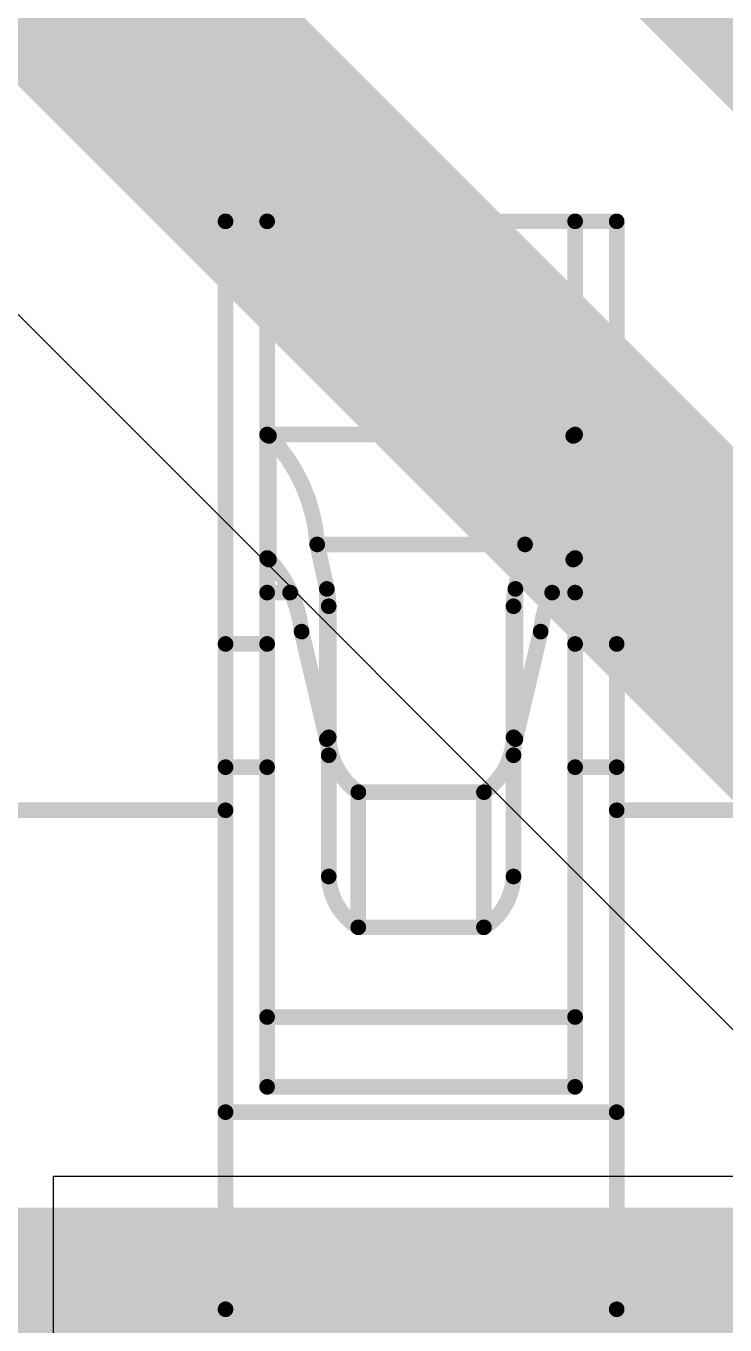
# Model space of a CAD drawing. Header units: inches. Extents: x -6 to 5433, y -4 to 5447.
# Drawn here: x 8.259 to 8.827, y 26.502 to 27.557 of the extents above; entities that cross this region are included whole.
import ezdxf

# ---------------------------------------------------------------- set-up
doc = ezdxf.new("R2010")
doc.units = ezdxf.units.IN
for name, color, linetype in [('Ground', 16, 'Continuous'), ('Mechanical 4', 56, 'Continuous'), ('Top Layer', 1, 'Continuous'), ('Top Solder', 216, 'Continuous')]:
    doc.layers.add(name, color=color, linetype=linetype)

# ---------------------------------------------------------------- blocks, each defined once
blk = doc.blocks.new('QTH_030_01_L_D_A_K_TR_154')
at = {"layer": 'Top Solder'}
for points in [[(5.99589987, 3.91260076), (6.50410053, 3.91260076), (6.50410053, 2.25940112), (5.99589987, 2.25940112)], [(6.49589887, 3.91260076), (7.00409953, 3.91260076), (7.00409953, 2.25940112), (6.49589887, 2.25940112)], [(6.99590041, 3.91260076), (7.504101069999999, 3.91260076), (7.504101069999999, 2.25940112), (6.99590041, 2.25940112)]]:
    blk.add_hatch(color=216, dxfattribs=at).paths.add_polyline_path(points)

msp = doc.modelspace()

# ---------------------------------------------------------------- linework, layer by layer
at = {"layer": 'Ground'}
msp.add_line((4.635789559999999, 30.9391304), (14.45547782, 21.11944214), dxfattribs=at)
for points in [[(4.8006, 31.10394084, 0.2032, 0.2032, 0), (15.09579404, 20.8087468, 0.2032, 0.2032, 0)], [(7.146096959999999, 29.317696, 0.2032, 0.2032, 0), (15.10239296, 21.3614, 0.2032, 0.2032, 0)]]:
    msp.add_lwpolyline(points, format="xyseb", dxfattribs=at)
at = {"layer": 'Mechanical 4'}
for points in [[(8.421154099999999, 27.39794622, 0.0127, 0.0127, 0), (8.7386541, 27.39794622, 0.0127, 0.0127, 0)], [(8.421154099999999, 26.5149457, 0.0127, 0.0127, 0), (8.421154099999999, 27.39794622, 0.0127, 0.0127, 0)], [(8.45490562, 26.69548128, 0.0127, 0.0127, 0), (8.45490562, 27.39794622, 0.0127, 0.0127, 0)], [(8.70490512, 26.69548128, 0.0127, 0.0127, 0), (8.70490512, 27.39794622, 0.0127, 0.0127, 0)], [(8.7386541, 26.5149457, 0.0127, 0.0127, 0), (8.7386541, 27.39794622, 0.0127, 0.0127, 0)], [(8.454999599999999, 27.224609, 0.0127, 0.0127, -0.03260548553867355), (8.45490308, 27.22474616, 0.0127, 0.0127, 0)], [(8.45490562, 27.22494682, 0.0127, 0.0127, 0), (8.70490512, 27.22494682, 0.0127, 0.0127, 0)], [(8.455070719999998, 27.22453788, 0.0127, 0.0127, -0.02828759421407643), (8.45500214, 27.224609, 0.0127, 0.0127, 0)], [(8.455164700000001, 27.22445914, 0.0127, 0.0127, -0.02675080193123114), (8.455070719999998, 27.22453788, 0.0127, 0.0127, 0)], [(8.45528916, 27.22437278, 0.0127, 0.0127, -0.02199381117809975), (8.455164700000001, 27.22445914, 0.0127, 0.0127, 0)], [(8.4554568, 27.22427626, 0.0127, 0.0127, -0.01668692763431161), (8.45528916, 27.22437278, 0.0127, 0.0127, 0)], [(8.455659999999998, 27.22416958, 0.0127, 0.0127, -0.009375562077408115), (8.45545426, 27.22427626, 0.0127, 0.0127, 0)], [(8.45589876, 27.22405528, 0.0127, 0.0127, -0.005205298943806766), (8.455659999999998, 27.22416704, 0.0127, 0.0127, 0)], [(8.45589876, 27.22405528, 0.0127, 0.0127, 0), (8.456155299999999, 27.2239359, 0.0127, 0.0127, 0)], [(8.456155299999999, 27.2239359, 0.0127, 0.0127, 0), (8.45642454, 27.22381652, 0.0127, 0.0127, 0)], [(8.45642454, 27.12343572, 0.0127, 0.0127, 0), (8.45642454, 27.22381652, 0.0127, 0.0127, 0)], [(8.45642454, 27.22381652, 0.0127, 0.0127, -0.1798941776662689), (8.495532919999999, 27.13571154, 0.0127, 0.0127, 0)], [(8.66427782, 27.13571154, 0.0127, 0.0127, -0.1798941776662689), (8.703386199999999, 27.22381652, 0.0127, 0.0127, 0)], [(8.703386199999999, 27.22381652, 0.0127, 0.0127, 0), (8.70389674, 27.22405274, 0.0127, 0.0127, 0)], [(8.703386199999999, 27.12343572, 0.0127, 0.0127, 0), (8.703386199999999, 27.22381652, 0.0127, 0.0127, 0)], [(8.70389674, 27.22405274, 0.0127, 0.0127, 0), (8.704132959999999, 27.2241645, 0.0127, 0.0127, 0)], [(8.70434378, 27.22427118, 0.0127, 0.0127, -0.00707025950497261), (8.704132959999999, 27.2241645, 0.0127, 0.0127, 0)], [(8.70451904, 27.22437024, 0.0127, 0.0127, -0.01220881840359897), (8.70434124, 27.22427118, 0.0127, 0.0127, 0)], [(8.70466128, 27.22446168, 0.0127, 0.0127, -0.02261982994108551), (8.70452158, 27.22437024, 0.0127, 0.0127, 0)], [(8.7047578, 27.22454042, 0.0127, 0.0127, -0.0318810896032167), (8.70465874, 27.22446168, 0.0127, 0.0127, 0)], [(8.70482384, 27.22461408, 0.0127, 0.0127, -0.03744577966719889), (8.7047578, 27.22454042, 0.0127, 0.0127, 0)], [(8.704869559999999, 27.22468012, 0.0127, 0.0127, -0.03268866416178222), (8.70482384, 27.22461154, 0.0127, 0.0127, 0)], [(8.704902579999999, 27.22474616, 0.0127, 0.0127, -0.0132343450461696), (8.70486702, 27.22468012, 0.0127, 0.0127, 0)], [(8.495532919999999, 27.13571154, 0.0127, 0.0127, 0), (8.66427782, 27.13571154, 0.0127, 0.0127, 0)], [(8.495532919999999, 27.13571154, 0.0127, 0.0127, 0), (8.503386599999999, 27.0996156, 0.0127, 0.0127, 0)], [(8.656424139999999, 27.0996156, 0.0127, 0.0127, 0), (8.66427782, 27.13571154, 0.0127, 0.0127, 0)], [(8.45500214, 27.1244949, 0.0127, 0.0127, -0.02859692935120372), (8.45490308, 27.12467778, 0.0127, 0.0127, 0)], [(8.455164700000001, 27.12429678, 0.0127, 0.0127, -0.05432141875140421), (8.45500468, 27.12449744, 0.0127, 0.0127, 0)], [(8.45528916, 27.1241774, 0.0127, 0.0127, -0.0233861513460931), (8.455164700000001, 27.12429424, 0.0127, 0.0127, 0)], [(8.45545426, 27.12405294, 0.0127, 0.0127, -0.01856230604152518), (8.45528916, 27.12417994, 0.0127, 0.0127, 0)], [(8.455659999999998, 27.12390816, 0.0127, 0.0127, -0.01073692510707808), (8.45545426, 27.1240504, 0.0127, 0.0127, 0)], [(8.45589876, 27.12375576, 0.0127, 0.0127, -0.006054831002985878), (8.455662539999999, 27.12390816, 0.0127, 0.0127, 0)], [(8.45589876, 27.1237583, 0.0127, 0.0127, 0), (8.456155299999999, 27.12359828, 0.0127, 0.0127, 0)], [(8.456155299999999, 27.12359828, 0.0127, 0.0127, 0), (8.45642454, 27.12343572, 0.0127, 0.0127, 0)], [(8.45642454, 27.12343826, 0.0127, 0.0127, -0.1625908253546253), (8.48286594, 27.0649446, 0.0127, 0.0127, 0)], [(8.6769448, 27.0649446, 0.0127, 0.0127, -0.1625908253546254), (8.703386199999999, 27.12343826, 0.0127, 0.0127, 0)], [(8.703386199999999, 27.12343572, 0.0127, 0.0127, 0), (8.70389674, 27.12375322, 0.0127, 0.0127, 0)], [(8.704132959999999, 27.12390308, 0.0127, 0.0127, -0.004820614400065776), (8.70389674, 27.12375322, 0.0127, 0.0127, 0)], [(8.70434124, 27.12404532, 0.0127, 0.0127, -0.008119958950931903), (8.70413042, 27.12390308, 0.0127, 0.0127, 0)], [(8.70451904, 27.12418248, 0.0127, 0.0127, -0.01372913841820226), (8.70434124, 27.12404786, 0.0127, 0.0127, 0)], [(8.70465874, 27.12429932, 0.0127, 0.0127, -0.02446216596376067), (8.70452158, 27.12417994, 0.0127, 0.0127, 0)], [(8.7047578, 27.124406, 0.0127, 0.0127, -0.03231853515275337), (8.70465874, 27.12429932, 0.0127, 0.0127, 0)], [(8.70482384, 27.12450252, 0.0127, 0.0127, -0.03504147992007009), (8.7047578, 27.124406, 0.0127, 0.0127, 0)], [(8.704869559999999, 27.12459142, 0.0127, 0.0127, -0.0284044613098877), (8.70482384, 27.12450252, 0.0127, 0.0127, 0)], [(8.70490512, 27.12467524, 0.0127, 0.0127, -0.01102179309812706), (8.704869559999999, 27.12458888, 0.0127, 0.0127, 0)], [(8.45490562, 27.09661078, 0.0127, 0.0127, 0), (8.473567, 27.09661078, 0.0127, 0.0127, 0)], [(8.503386599999999, 26.9776575, 0.0127, 0.0127, 0), (8.503386599999999, 27.0996156, 0.0127, 0.0127, 0)], [(8.503386599999999, 27.0996156, 0.0127, 0.0127, -0.05365795323389039), (8.50490552, 27.085544, 0.0127, 0.0127, 0)], [(8.65490522, 27.085544, 0.0127, 0.0127, -0.05365795323389057), (8.656424139999999, 27.0996156, 0.0127, 0.0127, 0)], [(8.656424139999999, 26.9776575, 0.0127, 0.0127, 0), (8.656424139999999, 27.0996156, 0.0127, 0.0127, 0)], [(8.68624374, 27.09661078, 0.0127, 0.0127, 0), (8.70490512, 27.09661078, 0.0127, 0.0127, 0)], [(8.50490552, 26.86619468, 0.0127, 0.0127, 0), (8.50490552, 27.085544, 0.0127, 0.0127, 0)], [(8.65490522, 26.86619468, 0.0127, 0.0127, 0), (8.65490522, 27.085544, 0.0127, 0.0127, 0)], [(8.4828634, 27.06494714, 0.0127, 0.0127, 0), (8.503386599999999, 26.9776575, 0.0127, 0.0127, 0)], [(8.656424139999999, 26.9776575, 0.0127, 0.0127, 0), (8.6769448, 27.06494714, 0.0127, 0.0127, 0)], [(8.421154099999999, 27.05494462, 0.0127, 0.0127, 0), (8.45490562, 27.05494462, 0.0127, 0.0127, 0)], [(8.70490512, 27.05494462, 0.0127, 0.0127, 0), (8.7386541, 27.05494462, 0.0127, 0.0127, 0)], [(8.503386599999999, 26.9776575, 0.0127, 0.0127, -0.05786387190107989), (8.50490552, 26.96463492, 0.0127, 0.0127, 0)], [(8.528913600000001, 26.93460704, 0.0127, 0.0127, -0.2374801051860469), (8.50490552, 26.97917896, 0.0127, 0.0127, 0)], [(8.65490522, 26.97917896, 0.0127, 0.0127, -0.2374801051860468), (8.63089714, 26.93460704, 0.0127, 0.0127, 0)], [(8.65490522, 26.96463492, 0.0127, 0.0127, -0.05786387190108001), (8.656424139999999, 26.9776575, 0.0127, 0.0127, 0)], [(8.421154099999999, 26.95494482, 0.0127, 0.0127, 0), (8.45490562, 26.95494482, 0.0127, 0.0127, 0)], [(8.70490512, 26.95494482, 0.0127, 0.0127, 0), (8.7386541, 26.95494482, 0.0127, 0.0127, 0)], [(8.52891614, 26.93460704, 0.0127, 0.0127, 0), (8.6308946, 26.93460704, 0.0127, 0.0127, 0)], [(8.52891614, 26.82494508, 0.0127, 0.0127, 0), (8.52891614, 26.93460704, 0.0127, 0.0127, 0)], [(8.6308946, 26.82494508, 0.0127, 0.0127, 0), (8.6308946, 26.93460704, 0.0127, 0.0127, 0)], [(8.103654099999998, 26.91994615999999, 0.0127, 0.0127, 0), (8.421154099999999, 26.91994615999999, 0.0127, 0.0127, 0)], [(8.7386541, 26.91994615999999, 0.0127, 0.0127, 0), (9.0561541, 26.91994615999999, 0.0127, 0.0127, 0)], [(8.528913600000001, 26.82494762, 0.0127, 0.0127, -0.2473774779353231), (8.50490552, 26.86619722, 0.0127, 0.0127, 0)], [(8.65490522, 26.86619722, 0.0127, 0.0127, -0.2473774779353234), (8.63089714, 26.82494762, 0.0127, 0.0127, 0)], [(8.52891614, 26.82494508, 0.0127, 0.0127, 0), (8.6308946, 26.82494508, 0.0127, 0.0127, 0)], [(8.45490562, 26.75215376, 0.0127, 0.0127, 0), (8.70490512, 26.75215376, 0.0127, 0.0127, 0)], [(8.45490562, 26.69548128, 0.0127, 0.0127, 0), (8.70490512, 26.69548128, 0.0127, 0.0127, 0)], [(8.421154099999999, 26.67494538, 0.0127, 0.0127, 0), (8.7386541, 26.67494538, 0.0127, 0.0127, 0)], [(8.421154099999999, 26.5149457, 0.0127, 0.0127, 0), (8.7386541, 26.5149457, 0.0127, 0.0127, 0)]]:
    msp.add_lwpolyline(points, format="xyseb", dxfattribs=at)
for points in [[(8.4179791, 27.39794622, 0.00635, 0.00635, 1), (8.4243291, 27.39794622, 0.00635, 0.00635, 1)], [(8.4179791, 27.39794622, 0.00635, 0.00635, 1), (8.4243291, 27.39794622, 0.00635, 0.00635, 1)], [(8.45173062, 27.39794622, 0.00635, 0.00635, 1), (8.458080619999999, 27.39794622, 0.00635, 0.00635, 1)], [(8.701730119999999, 27.39794622, 0.00635, 0.00635, 1), (8.70808012, 27.39794622, 0.00635, 0.00635, 1)], [(8.7354791, 27.39794622, 0.00635, 0.00635, 1), (8.741829099999999, 27.39794622, 0.00635, 0.00635, 1)], [(8.7354791, 27.39794622, 0.00635, 0.00635, 1), (8.741829099999999, 27.39794622, 0.00635, 0.00635, 1)], [(8.45172808, 27.22474616, 0.00635, 0.00635, 1), (8.45807808, 27.22474616, 0.00635, 0.00635, 1)], [(8.45173062, 27.22494682, 0.00635, 0.00635, 1), (8.458080619999999, 27.22494682, 0.00635, 0.00635, 1)], [(8.4518246, 27.224609, 0.00635, 0.00635, 1), (8.4581746, 27.224609, 0.00635, 0.00635, 1)], [(8.45182714, 27.224609, 0.00635, 0.00635, 1), (8.45817714, 27.224609, 0.00635, 0.00635, 1)], [(8.45189572, 27.22453788, 0.00635, 0.00635, 1), (8.45824572, 27.22453788, 0.00635, 0.00635, 1)], [(8.45189572, 27.22453788, 0.00635, 0.00635, 1), (8.45824572, 27.22453788, 0.00635, 0.00635, 1)], [(8.451989699999999, 27.22445914, 0.00635, 0.00635, 1), (8.4583397, 27.22445914, 0.00635, 0.00635, 1)], [(8.451989699999999, 27.22445914, 0.00635, 0.00635, 1), (8.4583397, 27.22445914, 0.00635, 0.00635, 1)], [(8.45211416, 27.22437278, 0.00635, 0.00635, 1), (8.458464159999998, 27.22437278, 0.00635, 0.00635, 1)], [(8.45211416, 27.22437278, 0.00635, 0.00635, 1), (8.458464159999998, 27.22437278, 0.00635, 0.00635, 1)], [(8.45227926, 27.22427626, 0.00635, 0.00635, 1), (8.45862926, 27.22427626, 0.00635, 0.00635, 1)], [(8.4522818, 27.22427626, 0.00635, 0.00635, 1), (8.4586318, 27.22427626, 0.00635, 0.00635, 1)], [(8.452485, 27.22416958, 0.00635, 0.00635, 1), (8.458835, 27.22416958, 0.00635, 0.00635, 1)], [(8.452485, 27.22416704, 0.00635, 0.00635, 1), (8.458835, 27.22416704, 0.00635, 0.00635, 1)], [(8.45272376, 27.22405528, 0.00635, 0.00635, 1), (8.459073759999999, 27.22405528, 0.00635, 0.00635, 1)], [(8.45272376, 27.22405528, 0.00635, 0.00635, 1), (8.459073759999999, 27.22405528, 0.00635, 0.00635, 1)], [(8.4529803, 27.2239359, 0.00635, 0.00635, 1), (8.4593303, 27.2239359, 0.00635, 0.00635, 1)], [(8.4529803, 27.2239359, 0.00635, 0.00635, 1), (8.4593303, 27.2239359, 0.00635, 0.00635, 1)], [(8.45324954, 27.22381652, 0.00635, 0.00635, 1), (8.45959954, 27.22381652, 0.00635, 0.00635, 1)], [(8.45324954, 27.22381652, 0.00635, 0.00635, 1), (8.45959954, 27.22381652, 0.00635, 0.00635, 1)], [(8.45324954, 27.22381652, 0.00635, 0.00635, 1), (8.45959954, 27.22381652, 0.00635, 0.00635, 1)], [(8.7002112, 27.22381652, 0.00635, 0.00635, 1), (8.7065612, 27.22381652, 0.00635, 0.00635, 1)], [(8.7002112, 27.22381652, 0.00635, 0.00635, 1), (8.7065612, 27.22381652, 0.00635, 0.00635, 1)], [(8.7002112, 27.22381652, 0.00635, 0.00635, 1), (8.7065612, 27.22381652, 0.00635, 0.00635, 1)], [(8.70072174, 27.22405274, 0.00635, 0.00635, 1), (8.70707174, 27.22405274, 0.00635, 0.00635, 1)], [(8.70072174, 27.22405274, 0.00635, 0.00635, 1), (8.70707174, 27.22405274, 0.00635, 0.00635, 1)], [(8.70095796, 27.2241645, 0.00635, 0.00635, 1), (8.70730796, 27.2241645, 0.00635, 0.00635, 1)], [(8.70095796, 27.2241645, 0.00635, 0.00635, 1), (8.70730796, 27.2241645, 0.00635, 0.00635, 1)], [(8.701166240000001, 27.22427118, 0.00635, 0.00635, 1), (8.70751624, 27.22427118, 0.00635, 0.00635, 1)], [(8.70116878, 27.22427118, 0.00635, 0.00635, 1), (8.70751878, 27.22427118, 0.00635, 0.00635, 1)], [(8.70134404, 27.22437024, 0.00635, 0.00635, 1), (8.70769404, 27.22437024, 0.00635, 0.00635, 1)], [(8.70134658, 27.22437024, 0.00635, 0.00635, 1), (8.707696579999999, 27.22437024, 0.00635, 0.00635, 1)], [(8.701483739999999, 27.22446168, 0.00635, 0.00635, 1), (8.70783374, 27.22446168, 0.00635, 0.00635, 1)], [(8.70148628, 27.22446168, 0.00635, 0.00635, 1), (8.70783628, 27.22446168, 0.00635, 0.00635, 1)], [(8.701582799999999, 27.22454042, 0.00635, 0.00635, 1), (8.7079328, 27.22454042, 0.00635, 0.00635, 1)], [(8.701582799999999, 27.22454042, 0.00635, 0.00635, 1), (8.7079328, 27.22454042, 0.00635, 0.00635, 1)], [(8.70164884, 27.22461408, 0.00635, 0.00635, 1), (8.70799884, 27.22461408, 0.00635, 0.00635, 1)], [(8.70164884, 27.22461154, 0.00635, 0.00635, 1), (8.70799884, 27.22461154, 0.00635, 0.00635, 1)], [(8.70169202, 27.22468012, 0.00635, 0.00635, 1), (8.708042019999999, 27.22468012, 0.00635, 0.00635, 1)], [(8.70169456, 27.22468012, 0.00635, 0.00635, 1), (8.70804456, 27.22468012, 0.00635, 0.00635, 1)], [(8.70172758, 27.22474616, 0.00635, 0.00635, 1), (8.70807758, 27.22474616, 0.00635, 0.00635, 1)], [(8.701730119999999, 27.22494682, 0.00635, 0.00635, 1), (8.70808012, 27.22494682, 0.00635, 0.00635, 1)], [(8.49235792, 27.13571154, 0.00635, 0.00635, 1), (8.49870792, 27.13571154, 0.00635, 0.00635, 1)], [(8.49235792, 27.13571154, 0.00635, 0.00635, 1), (8.49870792, 27.13571154, 0.00635, 0.00635, 1)], [(8.49235792, 27.13571154, 0.00635, 0.00635, 1), (8.49870792, 27.13571154, 0.00635, 0.00635, 1)], [(8.66110282, 27.13571154, 0.00635, 0.00635, 1), (8.66745282, 27.13571154, 0.00635, 0.00635, 1)], [(8.66110282, 27.13571154, 0.00635, 0.00635, 1), (8.66745282, 27.13571154, 0.00635, 0.00635, 1)], [(8.66110282, 27.13571154, 0.00635, 0.00635, 1), (8.66745282, 27.13571154, 0.00635, 0.00635, 1)], [(8.45172808, 27.12467778, 0.00635, 0.00635, 1), (8.45807808, 27.12467778, 0.00635, 0.00635, 1)], [(8.45182714, 27.1244949, 0.00635, 0.00635, 1), (8.45817714, 27.1244949, 0.00635, 0.00635, 1)], [(8.45182968, 27.12449744, 0.00635, 0.00635, 1), (8.458179679999999, 27.12449744, 0.00635, 0.00635, 1)], [(8.451989699999999, 27.12429678, 0.00635, 0.00635, 1), (8.4583397, 27.12429678, 0.00635, 0.00635, 1)], [(8.451989699999999, 27.12429424, 0.00635, 0.00635, 1), (8.4583397, 27.12429424, 0.00635, 0.00635, 1)], [(8.45211416, 27.12417994, 0.00635, 0.00635, 1), (8.458464159999998, 27.12417994, 0.00635, 0.00635, 1)], [(8.45211416, 27.1241774, 0.00635, 0.00635, 1), (8.458464159999998, 27.1241774, 0.00635, 0.00635, 1)], [(8.45227926, 27.12405294, 0.00635, 0.00635, 1), (8.45862926, 27.12405294, 0.00635, 0.00635, 1)], [(8.45227926, 27.1240504, 0.00635, 0.00635, 1), (8.45862926, 27.1240504, 0.00635, 0.00635, 1)], [(8.452485, 27.12390816, 0.00635, 0.00635, 1), (8.458835, 27.12390816, 0.00635, 0.00635, 1)], [(8.45248754, 27.12390816, 0.00635, 0.00635, 1), (8.45883754, 27.12390816, 0.00635, 0.00635, 1)], [(8.45272376, 27.1237583, 0.00635, 0.00635, 1), (8.459073759999999, 27.1237583, 0.00635, 0.00635, 1)], [(8.45272376, 27.12375576, 0.00635, 0.00635, 1), (8.459073759999999, 27.12375576, 0.00635, 0.00635, 1)], [(8.4529803, 27.12359828, 0.00635, 0.00635, 1), (8.4593303, 27.12359828, 0.00635, 0.00635, 1)], [(8.4529803, 27.12359828, 0.00635, 0.00635, 1), (8.4593303, 27.12359828, 0.00635, 0.00635, 1)], [(8.45324954, 27.12343826, 0.00635, 0.00635, 1), (8.45959954, 27.12343826, 0.00635, 0.00635, 1)], [(8.45324954, 27.12343572, 0.00635, 0.00635, 1), (8.45959954, 27.12343572, 0.00635, 0.00635, 1)], [(8.45324954, 27.12343572, 0.00635, 0.00635, 1), (8.45959954, 27.12343572, 0.00635, 0.00635, 1)], [(8.7002112, 27.12343826, 0.00635, 0.00635, 1), (8.7065612, 27.12343826, 0.00635, 0.00635, 1)], [(8.7002112, 27.12343572, 0.00635, 0.00635, 1), (8.7065612, 27.12343572, 0.00635, 0.00635, 1)], [(8.7002112, 27.12343572, 0.00635, 0.00635, 1), (8.7065612, 27.12343572, 0.00635, 0.00635, 1)], [(8.70072174, 27.12375322, 0.00635, 0.00635, 1), (8.70707174, 27.12375322, 0.00635, 0.00635, 1)], [(8.70072174, 27.12375322, 0.00635, 0.00635, 1), (8.70707174, 27.12375322, 0.00635, 0.00635, 1)], [(8.70095542, 27.12390308, 0.00635, 0.00635, 1), (8.707305419999999, 27.12390308, 0.00635, 0.00635, 1)], [(8.70095796, 27.12390308, 0.00635, 0.00635, 1), (8.70730796, 27.12390308, 0.00635, 0.00635, 1)], [(8.701166240000001, 27.12404786, 0.00635, 0.00635, 1), (8.70751624, 27.12404786, 0.00635, 0.00635, 1)], [(8.701166240000001, 27.12404532, 0.00635, 0.00635, 1), (8.70751624, 27.12404532, 0.00635, 0.00635, 1)], [(8.70134404, 27.12418248, 0.00635, 0.00635, 1), (8.70769404, 27.12418248, 0.00635, 0.00635, 1)], [(8.70134658, 27.12417994, 0.00635, 0.00635, 1), (8.707696579999999, 27.12417994, 0.00635, 0.00635, 1)], [(8.701483739999999, 27.12429932, 0.00635, 0.00635, 1), (8.70783374, 27.12429932, 0.00635, 0.00635, 1)], [(8.701483739999999, 27.12429932, 0.00635, 0.00635, 1), (8.70783374, 27.12429932, 0.00635, 0.00635, 1)], [(8.701582799999999, 27.124406, 0.00635, 0.00635, 1), (8.7079328, 27.124406, 0.00635, 0.00635, 1)], [(8.701582799999999, 27.124406, 0.00635, 0.00635, 1), (8.7079328, 27.124406, 0.00635, 0.00635, 1)], [(8.70164884, 27.12450252, 0.00635, 0.00635, 1), (8.70799884, 27.12450252, 0.00635, 0.00635, 1)], [(8.70164884, 27.12450252, 0.00635, 0.00635, 1), (8.70799884, 27.12450252, 0.00635, 0.00635, 1)], [(8.70169456, 27.12459142, 0.00635, 0.00635, 1), (8.70804456, 27.12459142, 0.00635, 0.00635, 1)], [(8.70169456, 27.12458888, 0.00635, 0.00635, 1), (8.70804456, 27.12458888, 0.00635, 0.00635, 1)], [(8.701730119999999, 27.12467524, 0.00635, 0.00635, 1), (8.70808012, 27.12467524, 0.00635, 0.00635, 1)], [(8.45173062, 27.09661078, 0.00635, 0.00635, 1), (8.458080619999999, 27.09661078, 0.00635, 0.00635, 1)], [(8.470392, 27.09661078, 0.00635, 0.00635, 1), (8.476742, 27.09661078, 0.00635, 0.00635, 1)], [(8.5002116, 27.0996156, 0.00635, 0.00635, 1), (8.5065616, 27.0996156, 0.00635, 0.00635, 1)], [(8.5002116, 27.0996156, 0.00635, 0.00635, 1), (8.5065616, 27.0996156, 0.00635, 0.00635, 1)], [(8.5002116, 27.0996156, 0.00635, 0.00635, 1), (8.5065616, 27.0996156, 0.00635, 0.00635, 1)], [(8.65324914, 27.0996156, 0.00635, 0.00635, 1), (8.65959914, 27.0996156, 0.00635, 0.00635, 1)], [(8.65324914, 27.0996156, 0.00635, 0.00635, 1), (8.65959914, 27.0996156, 0.00635, 0.00635, 1)], [(8.65324914, 27.0996156, 0.00635, 0.00635, 1), (8.65959914, 27.0996156, 0.00635, 0.00635, 1)], [(8.68306874, 27.09661078, 0.00635, 0.00635, 1), (8.689418739999999, 27.09661078, 0.00635, 0.00635, 1)], [(8.701730119999999, 27.09661078, 0.00635, 0.00635, 1), (8.70808012, 27.09661078, 0.00635, 0.00635, 1)], [(8.501730519999999, 27.085544, 0.00635, 0.00635, 1), (8.508080519999998, 27.085544, 0.00635, 0.00635, 1)], [(8.501730519999999, 27.085544, 0.00635, 0.00635, 1), (8.508080519999998, 27.085544, 0.00635, 0.00635, 1)], [(8.65173022, 27.085544, 0.00635, 0.00635, 1), (8.658080219999999, 27.085544, 0.00635, 0.00635, 1)], [(8.65173022, 27.085544, 0.00635, 0.00635, 1), (8.658080219999999, 27.085544, 0.00635, 0.00635, 1)], [(8.479688399999999, 27.06494714, 0.00635, 0.00635, 1), (8.4860384, 27.06494714, 0.00635, 0.00635, 1)], [(8.47969094, 27.0649446, 0.00635, 0.00635, 1), (8.48604094, 27.0649446, 0.00635, 0.00635, 1)], [(8.673769799999999, 27.06494714, 0.00635, 0.00635, 1), (8.6801198, 27.06494714, 0.00635, 0.00635, 1)], [(8.673769799999999, 27.0649446, 0.00635, 0.00635, 1), (8.6801198, 27.0649446, 0.00635, 0.00635, 1)], [(8.4179791, 27.05494462, 0.00635, 0.00635, 1), (8.4243291, 27.05494462, 0.00635, 0.00635, 1)], [(8.45173062, 27.05494462, 0.00635, 0.00635, 1), (8.458080619999999, 27.05494462, 0.00635, 0.00635, 1)], [(8.701730119999999, 27.05494462, 0.00635, 0.00635, 1), (8.70808012, 27.05494462, 0.00635, 0.00635, 1)], [(8.7354791, 27.05494462, 0.00635, 0.00635, 1), (8.741829099999999, 27.05494462, 0.00635, 0.00635, 1)], [(8.5002116, 26.9776575, 0.00635, 0.00635, 1), (8.5065616, 26.9776575, 0.00635, 0.00635, 1)], [(8.5002116, 26.9776575, 0.00635, 0.00635, 1), (8.5065616, 26.9776575, 0.00635, 0.00635, 1)], [(8.5002116, 26.9776575, 0.00635, 0.00635, 1), (8.5065616, 26.9776575, 0.00635, 0.00635, 1)], [(8.501730519999999, 26.97917896, 0.00635, 0.00635, 1), (8.508080519999998, 26.97917896, 0.00635, 0.00635, 1)], [(8.65173022, 26.97917896, 0.00635, 0.00635, 1), (8.658080219999999, 26.97917896, 0.00635, 0.00635, 1)], [(8.65324914, 26.9776575, 0.00635, 0.00635, 1), (8.65959914, 26.9776575, 0.00635, 0.00635, 1)], [(8.65324914, 26.9776575, 0.00635, 0.00635, 1), (8.65959914, 26.9776575, 0.00635, 0.00635, 1)], [(8.65324914, 26.9776575, 0.00635, 0.00635, 1), (8.65959914, 26.9776575, 0.00635, 0.00635, 1)], [(8.501730519999999, 26.96463492, 0.00635, 0.00635, 1), (8.508080519999998, 26.96463492, 0.00635, 0.00635, 1)], [(8.65173022, 26.96463492, 0.00635, 0.00635, 1), (8.658080219999999, 26.96463492, 0.00635, 0.00635, 1)], [(8.4179791, 26.95494482, 0.00635, 0.00635, 1), (8.4243291, 26.95494482, 0.00635, 0.00635, 1)], [(8.45173062, 26.95494482, 0.00635, 0.00635, 1), (8.458080619999999, 26.95494482, 0.00635, 0.00635, 1)], [(8.701730119999999, 26.95494482, 0.00635, 0.00635, 1), (8.70808012, 26.95494482, 0.00635, 0.00635, 1)], [(8.7354791, 26.95494482, 0.00635, 0.00635, 1), (8.741829099999999, 26.95494482, 0.00635, 0.00635, 1)], [(8.525738599999999, 26.93460704, 0.00635, 0.00635, 1), (8.5320886, 26.93460704, 0.00635, 0.00635, 1)], [(8.52574114, 26.93460704, 0.00635, 0.00635, 1), (8.53209114, 26.93460704, 0.00635, 0.00635, 1)], [(8.52574114, 26.93460704, 0.00635, 0.00635, 1), (8.53209114, 26.93460704, 0.00635, 0.00635, 1)], [(8.627719599999999, 26.93460704, 0.00635, 0.00635, 1), (8.6340696, 26.93460704, 0.00635, 0.00635, 1)], [(8.627719599999999, 26.93460704, 0.00635, 0.00635, 1), (8.6340696, 26.93460704, 0.00635, 0.00635, 1)], [(8.62772214, 26.93460704, 0.00635, 0.00635, 1), (8.634072139999999, 26.93460704, 0.00635, 0.00635, 1)], [(8.4179791, 26.91994615999999, 0.00635, 0.00635, 1), (8.4243291, 26.91994615999999, 0.00635, 0.00635, 1)], [(8.7354791, 26.91994615999999, 0.00635, 0.00635, 1), (8.741829099999999, 26.91994615999999, 0.00635, 0.00635, 1)], [(8.501730519999999, 26.86619722, 0.00635, 0.00635, 1), (8.508080519999998, 26.86619722, 0.00635, 0.00635, 1)], [(8.501730519999999, 26.86619468, 0.00635, 0.00635, 1), (8.508080519999998, 26.86619468, 0.00635, 0.00635, 1)], [(8.65173022, 26.86619722, 0.00635, 0.00635, 1), (8.658080219999999, 26.86619722, 0.00635, 0.00635, 1)], [(8.65173022, 26.86619468, 0.00635, 0.00635, 1), (8.658080219999999, 26.86619468, 0.00635, 0.00635, 1)], [(8.525738599999999, 26.82494762, 0.00635, 0.00635, 1), (8.5320886, 26.82494762, 0.00635, 0.00635, 1)], [(8.52574114, 26.82494508, 0.00635, 0.00635, 1), (8.53209114, 26.82494508, 0.00635, 0.00635, 1)], [(8.52574114, 26.82494508, 0.00635, 0.00635, 1), (8.53209114, 26.82494508, 0.00635, 0.00635, 1)], [(8.627719599999999, 26.82494508, 0.00635, 0.00635, 1), (8.6340696, 26.82494508, 0.00635, 0.00635, 1)], [(8.627719599999999, 26.82494508, 0.00635, 0.00635, 1), (8.6340696, 26.82494508, 0.00635, 0.00635, 1)], [(8.62772214, 26.82494762, 0.00635, 0.00635, 1), (8.634072139999999, 26.82494762, 0.00635, 0.00635, 1)], [(8.45173062, 26.75215376, 0.00635, 0.00635, 1), (8.458080619999999, 26.75215376, 0.00635, 0.00635, 1)], [(8.701730119999999, 26.75215376, 0.00635, 0.00635, 1), (8.70808012, 26.75215376, 0.00635, 0.00635, 1)], [(8.45173062, 26.69548128, 0.00635, 0.00635, 1), (8.458080619999999, 26.69548128, 0.00635, 0.00635, 1)], [(8.45173062, 26.69548128, 0.00635, 0.00635, 1), (8.458080619999999, 26.69548128, 0.00635, 0.00635, 1)], [(8.701730119999999, 26.69548128, 0.00635, 0.00635, 1), (8.70808012, 26.69548128, 0.00635, 0.00635, 1)], [(8.701730119999999, 26.69548128, 0.00635, 0.00635, 1), (8.70808012, 26.69548128, 0.00635, 0.00635, 1)], [(8.4179791, 26.67494538, 0.00635, 0.00635, 1), (8.4243291, 26.67494538, 0.00635, 0.00635, 1)], [(8.7354791, 26.67494538, 0.00635, 0.00635, 1), (8.741829099999999, 26.67494538, 0.00635, 0.00635, 1)], [(8.4179791, 26.5149457, 0.00635, 0.00635, 1), (8.4243291, 26.5149457, 0.00635, 0.00635, 1)], [(8.4179791, 26.5149457, 0.00635, 0.00635, 1), (8.4243291, 26.5149457, 0.00635, 0.00635, 1)], [(8.7354791, 26.5149457, 0.00635, 0.00635, 1), (8.741829099999999, 26.5149457, 0.00635, 0.00635, 1)], [(8.7354791, 26.5149457, 0.00635, 0.00635, 1), (8.741829099999999, 26.5149457, 0.00635, 0.00635, 1)]]:
    msp.add_lwpolyline(points, format="xyseb", close=True, dxfattribs=at)
at = {"layer": 'Top Layer'}
for p, q in [((10.32752062, 26.62274584), (8.28110104, 26.62274584)), ((8.28110104, 26.62274584), (8.28110104, 24.9187462))]:
    msp.add_line(p, q, dxfattribs=at)

# ---------------------------------------------------------------- block references
at = {"rotation": 180}
msp.add_blockref('QTH_030_01_L_D_A_K_TR_154', (15.3105993, 28.85674696), dxfattribs=at)

doc.saveas('drawing.dxf')
